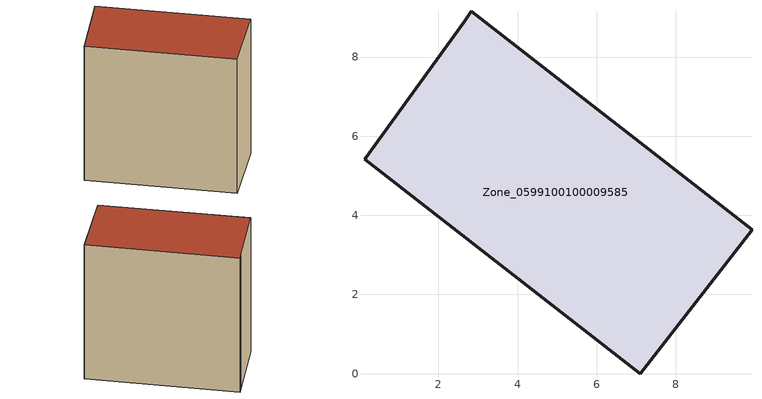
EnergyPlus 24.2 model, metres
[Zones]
Zone_0599100100009585
 floor ground (C_G): 0.13,5.42 2.65,8.89 2.83,9.15 9.93,3.63 7.1,0 z3.17
 wall outside (C_F): 7.1,0 9.93,3.63 2.83,9.15 2.65,8.89 0.13,5.42 7.1,0 z3.17:11.94
 roof outside (C_R): 2.65,8.89 0.13,5.42 7.1,0 9.93,3.63 2.83,9.15 z11.94
[BUILDING]
Pand.0599100100009585: North Axis=0; Terrain=City; Loads Convergence Tolerance Value=0.04; Temperature Convergence Tolerance Value=0.4; Solar Distribution=FullExterior; Maximum Number of Warmup Days=25; Minimum Number of Warmup Days=1
[Site:Location]
Rotterdam.The.Hague.AP_ZH_NLD Design_Conditions: Latitude=51.96; Longitude=4.45; Time Zone=1; Elevation=-4.5
[SITE:GROUNDTEMPERATURE:BUILDINGSURFACE]
18, 18, 18, 18, 18, 18, 18, 18, 18, 18, 18, 18
[MATERIAL] Thermal Absorptance=0.9; Solar Absorptance=0.7; Visible Absorptance=0.7
Name | Roughness | Thickness | Conductivity | Density | Specific Heat
G.TI.2015-2018 | MediumSmooth | 0.15 | 0.0428571 | 540 | 1210
F.TI.2015-2018 | Rough | 0.3 | 0.0666667 | 1920 | 840
R.TI.2015-2018 | MediumRough | 0.2 | 0.0333333 | 1500 | 1000
[CONSTRUCTION]
C_G: G.TI.2015-2018
C_F: F.TI.2015-2018
C_R: R.TI.2015-2018
[ZONE]
Zone_0599100100009585: Type=1; Multiplier=1; Ceiling Height=Autocalculate; Volume=Autocalculate; Floor Area=autocalculate; Part of Total Floor Area=Yes
[ZONEINFILTRATION:DESIGNFLOWRATE]
Infil_Zone_0599100100009585: Zone or ZoneList or Space or SpaceList=Zone_0599100100009585; Schedule=AlwaysOn; Design Flow Rate Calculation Method=Flow/Area; Flow Rate per Floor Area=0.0015; Constant Term Coefficient=1; Temperature Term Coefficient=0; Velocity Term Coefficient=0; Velocity Squared Term Coefficient=0
[HVACTEMPLATE:ZONE:IDEALLOADSAIRSYSTEM]
Zone_0599100100009585: Maximum Heating Supply Air Temperature=50; Minimum Cooling Supply Air Temperature=13; Maximum Heating Supply Air Humidity Ratio=0.0156; Minimum Cooling Supply Air Humidity Ratio=0.0077; Heating Limit=NoLimit; Cooling Limit=NoLimit; Dehumidification Control Type=ConstantSensibleHeatRatio; Cooling Sensible Heat Ratio=0.7; Dehumidification Setpoint=60; Humidification Control Type=None; Humidification Setpoint=30; Outdoor Air Method=None; Outdoor Air Flow Rate per Person=0.00944; Outdoor Air Flow Rate per Zone Floor Area=0; Outdoor Air Flow Rate per Zone=0; Demand Controlled Ventilation Type=None; Outdoor Air Economizer Type=NoEconomizer; Heat Recovery Type=None; Sensible Heat Recovery Effectiveness=0.7; Latent Heat Recovery Effectiveness=0.65
[ZONECONTROL:THERMOSTAT]
ThermostatControl_Zone_0599100100009585: Zone or ZoneList=Zone_0599100100009585; Control Type Schedule=DualSetpointControlType; Control 1=Thermostat_Zone_0599100100009585; Temperature Difference Between Cutout And Setpoint=0
[THERMOSTATSETPOINT:DUALSETPOINT]
Thermostat_Zone_0599100100009585: Heating Setpoint Temperature Schedule=HeatingSetpoint_Zone_0599100100009585; Cooling Setpoint Temperature Schedule=CoolingSetpoint_Zone_0599100100009585
[SCHEDULE:COMPACT]
HeatingSetpoint_Zone_0599100100009585: Through: 12/31, For: AllDays, Until: 24:00, 21
CoolingSetpoint_Zone_0599100100009585: Through: 12/31, For: AllDays, Until: 24:00, 24
DualSetpointControlType: Through: 12/31, For: AllDays, Until: 24:00, 4
AlwaysOn: Through: 12/31, For: AllDays, Until: 24:00, 1
